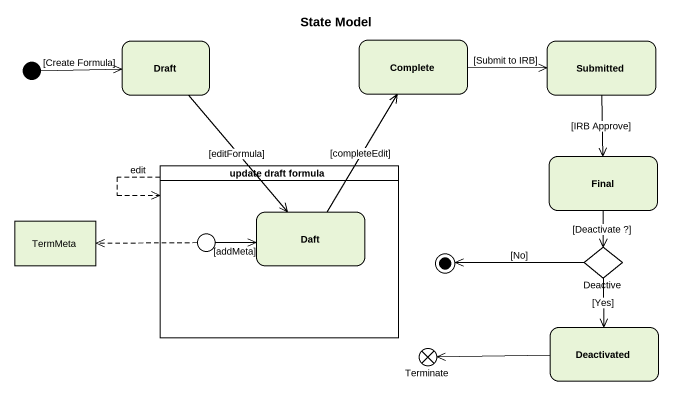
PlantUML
@startuml
title State Model
hide empty description
state Draft
state Complete
state Submitted
state "update draft formula" as update_draft_formula <<partition>> {
  state Daft
  state entry1 <<entryPoint>>
}
state Final
state TermMeta <<object>>
state Deactive <<choice>>
state Deactivated
state Terminate <<end>>
[*] -right-> Draft : [Create Formula]
Draft --> Daft : [editFormula]
Complete -right-> Submitted : [Submit to IRB]
Submitted --> Final : [IRB Approve]
update_draft_formula -[dashed]-> update_draft_formula : edit
Final --> Deactive : [Deactivate ?]
Daft -up-> Complete : [completeEdit]
entry1 -left[dashed]-> TermMeta
entry1 -right-> Daft : [addMeta]
Deactive --> Deactivated : [Yes]
Deactivated -left-> Terminate
Deactive -left-> [*] : [No]
@enduml
